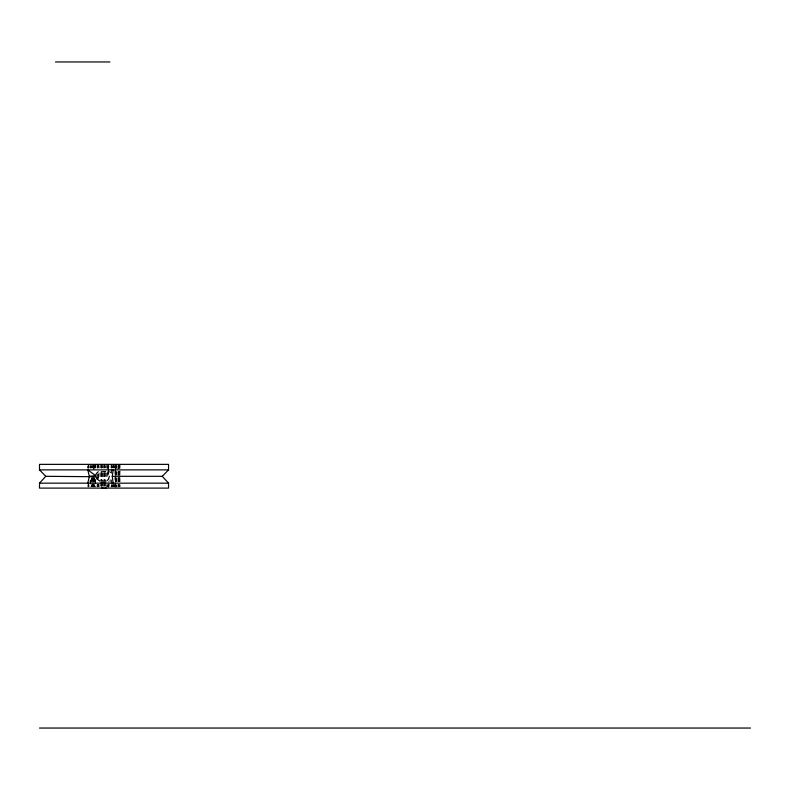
<?xml version="1.0" encoding="UTF-8"?>
<svg xmlns="http://www.w3.org/2000/svg" width="790" height="790" viewBox="0 0 790 790"><rect width="100%" height="100%" fill="white"/><g stroke="black" fill="none" stroke-linecap="round" stroke-linejoin="round"><path stroke-width="0.59" stroke-dasharray="3.95 2.96" d="M109.938 481.535L110.027 479.629M109.514 486.403L109.731 484.507M95.027 482.019L95.323 479.737M120.001 470.959L118.688 476.311L120.001 482.019M114.353 474.178L118.293 471.314M108.526 471.097L111.607 473.467M98.306 484.507L98.523 486.403M119.952 464.421L119.952 475.304M119.952 477.713L119.952 486.946M119.853 464.421L119.764 475.304M119.764 477.713L119.853 486.946M119.616 464.421L119.616 475.304M119.616 477.713L119.616 486.946M118.865 464.421L118.865 475.304M118.865 477.713L118.865 486.946M118.54 464.421L118.54 475.304M118.54 477.713L118.54 486.946M118.273 464.421L118.273 475.304M118.273 477.713L118.273 486.946M117.878 465.626L117.878 475.304M117.878 477.713L117.878 486.946M116.446 464.421L116.446 475.304M116.446 477.713L116.446 486.946M115.982 464.421L116.002 488.101M115.913 465.626L115.913 475.304M115.913 477.713L115.913 486.946M115.617 464.421L115.488 486.946M115.439 465.606L115.439 467.976M115.439 469.151L115.439 486.916M115.281 464.421L115.281 467.976M115.281 469.151L115.281 486.916M114.906 465.606L114.906 467.976M114.906 469.151L114.906 486.916M114.185 465.606L114.185 467.976M114.185 484.547L114.185 486.916M113.849 464.421L113.849 467.976M113.849 484.547L113.948 486.916M113.582 464.421L113.582 467.976M113.582 484.547L113.582 486.916M112.921 465.606L112.921 467.976M112.921 484.547L112.921 486.916M112.229 465.626L112.229 468.045M112.229 484.645L112.229 486.946M111.874 465.606L111.874 467.976M111.874 484.547L111.874 486.916M111.706 465.626L111.706 468.045M111.706 484.645L111.706 486.946M111.518 465.606L111.39 467.976M111.518 469.151L111.39 472.706M111.518 479.816L111.518 486.916M110.956 465.606L111.035 467.976M110.956 469.151L111.035 472.706M110.956 479.816L111.035 486.916M108.842 465.606L108.842 467.976M108.842 469.151L108.842 475.076M108.842 481.001L108.842 486.916M108.615 465.606L108.615 470.336M108.615 471.521L108.615 475.076M108.615 484.547L108.615 488.101M108.418 465.606L108.418 467.976M108.418 469.151L108.418 475.076M108.418 484.547L108.418 486.916M108.25 465.606L108.25 467.976M108.25 469.151L108.25 475.076M108.25 484.547L108.25 486.916M107.815 464.421L107.815 475.304M107.825 484.547L107.815 486.946M107.203 465.626L107.203 477.713M107.203 484.645L107.203 486.946M106.383 464.421L106.383 468.045M106.383 472.884L106.383 477.713M106.383 484.645L106.383 486.946M105.356 465.606L105.356 467.976M105.356 472.706L105.356 481.001M105.356 482.186L105.356 486.916M104.912 465.606L104.912 467.976M104.912 472.706L104.912 481.001M104.912 482.186L104.912 486.916M104.744 464.421L104.744 467.976M104.744 472.706L104.744 481.001M104.744 482.186L104.744 486.916M104.31 464.421L104.31 467.976M104.31 472.706L104.31 481.001M104.31 482.186L104.31 486.916M103.865 464.421L103.865 468.045M103.865 472.884L103.865 481.179M103.865 482.334L103.865 486.946M103.036 465.626L103.036 468.045M103.036 472.884L103.036 481.179M103.036 482.334L103.036 486.946M102.433 464.421L102.433 468.045M102.433 472.884L102.433 481.179M102.433 482.334L102.433 486.946M101.762 465.606L101.762 467.976M101.762 472.706L101.762 481.001M101.762 482.186L101.762 486.916M101.614 465.626L101.614 468.045M101.614 472.884L101.614 481.179M101.614 482.334L101.614 486.946M101.337 464.421L101.337 467.976M101.337 472.706L101.337 481.001M101.337 482.186L101.337 486.916M101.16 465.606L101.16 467.976M101.16 472.706L101.16 481.001M101.16 482.186L101.16 486.916M100.735 464.421L100.735 467.976M100.735 472.706L100.735 481.001M100.735 482.186L100.735 486.916M99.145 465.626L99.145 468.045M99.145 472.884L99.145 476.508M99.145 484.645L99.145 486.946M98.375 467.976L98.375 465.606L98.355 468.045M98.375 473.891L98.375 476.261M98.375 484.547L98.375 486.916L98.355 484.645M98.355 474.089L98.355 476.508M97.99 464.421L97.99 467.976M97.99 473.891L97.99 476.261M97.99 484.547L97.99 486.916M97.812 464.421L97.782 468.045M97.812 473.891L97.782 476.508M97.812 484.547L97.782 486.946M97.447 464.421L97.447 467.976M97.447 484.547L97.447 486.916M97.032 464.421L97.032 467.976M97.032 484.547L97.032 486.916M95.472 465.606L95.472 467.976M95.472 479.816L95.472 486.916M95.146 464.421L95.146 467.976M95.146 479.816L95.146 486.916M95.017 464.421L95.017 467.976M95.017 479.816L95.017 486.916M94.84 465.606L94.751 467.976M94.751 477.446L94.84 486.916M94.158 465.626L94.158 471.67M94.158 477.713L94.158 486.946M93.674 465.626L93.674 471.67M93.674 477.713L93.674 486.946M93.319 465.606L93.319 467.976M93.319 477.446L93.319 486.916M93.102 467.976L93.102 465.606L92.963 467.976M93.102 486.916L93.102 477.446L92.963 486.916M92.855 465.606L92.855 467.976M92.855 477.446L92.855 486.916M92.035 464.421L91.996 467.976L91.946 465.606M92.035 477.446L91.996 486.916L91.946 477.446M91.344 465.626L91.344 468.045M91.344 477.713L91.344 486.946M90.85 465.626L90.85 468.045M90.85 480.024L90.85 486.946M90.495 465.626L90.495 468.045M90.495 480.024L90.495 486.946M90.05 465.626L90.05 468.045M90.05 480.024L90.05 486.946M88.964 465.626L88.964 468.045M88.964 484.645L88.964 486.946M88.677 465.626L88.677 468.045M88.677 484.645L88.677 486.946M88.5 465.626L88.5 468.045M88.5 484.645L88.5 486.946M88.292 465.626L88.292 468.045M88.292 484.645L88.292 486.946M87.878 484.645L87.917 486.946M87.878 465.626L87.878 468.045L87.878 465.626"/><path stroke-width="1.19" d="M109.376 476.252L108.516 479.175L106.986 480.675M113.158 483.164L112.269 476.311L113.158 469.882M87.779 483.164L89.349 476.311L87.779 469.882L95.659 475.61L96.716 478.859L100.044 481.189M112.269 476.311L162.276 476.311L168.547 483.164L168.547 488.101L39.5 488.101L39.5 483.164L45.771 476.311L95.718 476.735M162.276 476.311L168.547 469.882L168.547 464.362L39.5 464.362L39.5 469.882L45.771 476.311M98.276 471.729L96.429 473.467L95.659 475.61L89.349 476.311M101.278 471.749L105.663 471.581M105.949 481.811L101.564 481.989M103.036 488.101L101.762 488.101M102.898 488.101L102.068 488.101M104.912 488.101L106.383 488.101M55.488 61.956L109.909 61.956M39.5 469.882L168.547 469.882M39.5 483.164L168.547 483.164M39.5 728.044L750.5 728.044M98.059 477.693L97.911 476.686L97.97 478.681"/></g></svg>
